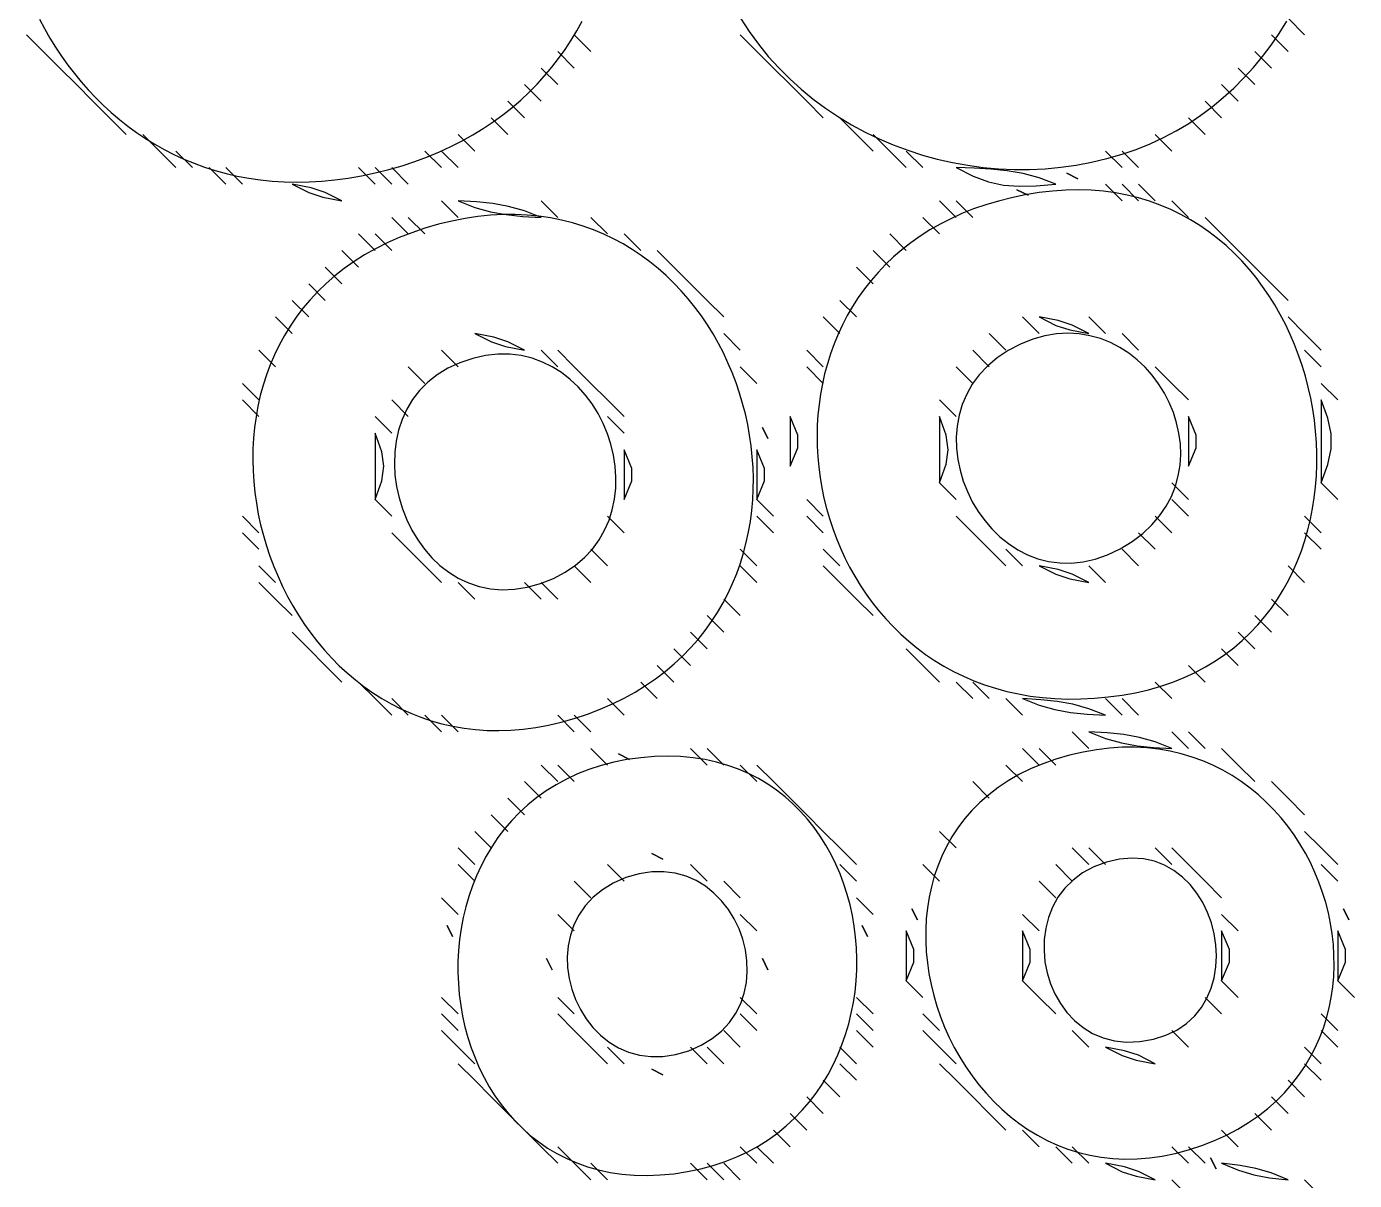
# Model space of a CAD drawing. Extents: x 0 to 750, y 0 to 750.
# Drawn here: x 340 to 420, y 188 to 257.5 of the extents above; entities that cross this region are included whole.
import ezdxf

# ---------------------------------------------------------------- set-up
doc = ezdxf.new("R2010")
doc.units = 0
for name, color, linetype in [('C250', 250, 'CONTINUOUS'), ('C251', 251, 'CONTINUOUS'), ('C252', 252, 'CONTINUOUS'), ('C253', 253, 'CONTINUOUS'), ('C254', 254, 'CONTINUOUS'), ('C27', 27, 'CONTINUOUS'), ('C37', 37, 'CONTINUOUS'), ('C39', 39, 'CONTINUOUS'), ('C47', 47, 'CONTINUOUS'), ('C49', 49, 'CONTINUOUS'), ('C59', 59, 'CONTINUOUS'), ('C7', 7, 'CONTINUOUS')]:
    doc.layers.add(name, color=color, linetype=linetype)

msp = doc.modelspace()

# ---------------------------------------------------------------- linework, layer by layer
at = {"layer": 'C250'}
for points in [[(340, 257), (341, 256), (340, 257)], [(373, 257), (374, 256), (373, 257)], [(383, 257), (384, 256), (383, 257)], [(387, 253), (388, 252), (387, 253)], [(368, 252), (369, 251), (368, 252)], [(410, 252), (411, 251), (410, 252)], [(390, 251), (391, 250), (390, 251)], [(406, 250), (407, 249), (406, 250)], [(351, 249), (352, 248), (351, 249)], [(362, 249), (363, 248), (362, 249)], [(407, 248), (408, 247), (407, 248)], [(371, 247), (372, 246), (371, 247)], [(411, 246), (412, 245), (411, 246)], [(391, 244), (392, 243), (391, 244)], [(379, 243), (380, 242), (379, 243)], [(390, 243), (391, 242), (390, 243)], [(380, 242), (381, 241), (380, 242)], [(355, 240), (356, 239), (355, 240)], [(388, 240), (389, 239), (388, 240)], [(401, 240), (402.01, 239.4922), (402.8545, 239.2187), (404, 239), (402.9899, 239.5077), (402.1455, 239.7812), (401, 240)], [(406, 239), (407, 238), (406, 239)], [(397, 238), (398, 237), (397, 238)], [(353, 236), (354, 235), (353, 236)], [(374, 236), (375, 235), (374, 236)], [(418, 230), (419, 229), (418, 230)], [(375, 228), (376, 227), (375, 228)], [(384, 228), (385, 227), (384, 228)], [(408, 228), (409, 227), (408, 228)], [(407, 227), (408, 226), (407, 227)], [(363, 226), (364, 225), (363, 226)], [(383, 225), (384, 224), (383, 225)], [(354, 224), (355, 223), (354, 224)], [(370, 224), (371, 223), (370, 224)], [(382, 223), (383, 222), (382, 223)], [(414, 222), (415, 221), (414, 222)], [(356, 221), (357, 220), (356, 221)], [(413, 221), (414, 220), (413, 221)], [(357, 220), (358, 219), (357, 220)], [(358, 219), (359, 218), (358, 219)], [(394, 219), (395, 218), (394, 219)], [(396, 218), (397, 217), (396, 218)], [(361, 217), (362, 216), (361, 217)], [(399, 217), (400, 216), (399, 217)], [(373, 216), (374, 215), (373, 216)], [(400, 214), (401, 213), (400, 214)], [(412, 214), (413, 213), (412, 214)], [(404, 208), (405, 207), (404, 208)], [(408, 208), (409, 207), (408, 208)], [(405.057861, 207.148926), (404.2966, 206.8654), (403.6262, 206.5027), (403.0447, 206.0695), (402.5501, 205.5747), (402.1403, 205.0274), (401.8136, 204.4364), (401.5678, 203.8105), (401.4012, 203.1588), (401.3116, 202.49), (401.2972, 201.8132), (401.3561, 201.1372), (401.4862, 200.471), (401.6855, 199.8234), (401.9523, 199.2033), (402.2845, 198.6197), (402.6801, 198.0815), (403.1372, 197.5975), (403.6538, 197.1767), (404.2281, 196.828), (404.858, 196.5603), (405.5416, 196.3825), (406.2769, 196.3035), (407.062, 196.3322), (407.895, 196.4776), (408.6451, 196.7134), (409.3072, 197.0315), (409.8833, 197.4232), (410.3757, 197.8799), (410.7862, 198.3929), (411.1171, 198.9535), (411.3705, 199.5532), (411.5484, 200.1832), (411.6529, 200.8348), (411.6862, 201.4996), (411.6502, 202.1687), (411.5472, 202.8335), (411.3793, 203.4854), (411.1484, 204.1157), (410.8567, 204.7157), (410.5064, 205.2769), (410.0994, 205.7905), (409.638, 206.2479), (409.1241, 206.6405), (408.5599, 206.9595), (407.9475, 207.1963), (407.289, 207.3423), (406.5865, 207.3889), (405.842, 207.3273), (405.0578, 207.1489)], [(372, 204), (373, 203), (372, 204)], [(383, 204), (384, 203), (383, 204)], [(393.333344, 204.333328), (393.6666, 203.6666), (393.3333, 204.3333)], [(419.333344, 204.333328), (419.6666, 203.6666), (419.3333, 204.3333)], [(400, 203), (400, 200), (400.464, 201.123), (400.464, 201.8769), (400, 203)], [(412, 203), (412, 200), (412.464, 201.123), (412.464, 201.8769), (412, 203)], [(419, 200), (420, 199), (419, 200)], [(372, 199), (373, 198), (372, 199)], [(383, 199), (384, 198), (383, 199)], [(401, 199), (402, 198), (401, 199)], [(394, 197), (395, 196), (394, 197)], [(409, 197), (410, 196), (409, 197)], [(418, 197), (419, 196), (418, 197)], [(366, 195), (367, 194), (366, 195)], [(398, 192), (399, 191), (398, 192)], [(414, 192), (415, 191), (414, 192)], [(371, 190), (372, 189), (371, 190)], [(384, 190), (385, 189), (384, 190)]]:
    msp.add_lwpolyline(points, dxfattribs=at)
at = {"layer": 'C251'}
for points in [[(415, 257), (416, 256), (415, 257)], [(372, 256), (373, 255), (372, 256)], [(384, 256), (385, 255), (384, 256)], [(345, 252), (346, 251), (345, 252)], [(408, 251), (409, 250), (408, 251)], [(396, 249), (397.0203, 248.4749), (397.957, 248.1336), (398.8667, 247.9456), (399.806, 247.8808), (400.8316, 247.909), (402, 248), (400.9994, 248.3743), (400.0329, 248.6373), (399.0752, 248.8101), (398.1007, 248.914), (397.0841, 248.9702), (396, 249)], [(409, 247), (410, 246), (409, 247)], [(374, 246), (375, 245), (374, 246)], [(359, 244), (360, 243), (359, 244)], [(415, 242), (416, 241), (415, 242)], [(404, 240), (405, 239), (404, 240)], [(354, 238), (355, 237), (354, 238)], [(366.108795, 237.242279), (365.3857, 236.9085), (364.7412, 236.5136), (364.1731, 236.0634), (363.6796, 235.5635), (363.2589, 235.0197), (362.9091, 234.4376), (362.6283, 233.8232), (362.4147, 233.182), (362.2664, 232.5199), (362.1817, 231.8425), (362.1585, 231.1556), (362.1951, 230.465), (362.2896, 229.7764), (362.4402, 229.0956), (362.6449, 228.4282), (362.902, 227.78), (363.2095, 227.1568), (363.5657, 226.5643), (363.9686, 226.0082), (364.4165, 225.4942), (364.9073, 225.0282), (365.4394, 224.6159), (366.0108, 224.2629), (366.6197, 223.9751), (367.2642, 223.7582), (367.9424, 223.6178), (368.6526, 223.5598), (369.3928, 223.59), (370.1612, 223.7139), (370.956, 223.9375), (371.7382, 224.2483), (372.4408, 224.6167), (373.0656, 225.0373), (373.6146, 225.5053), (374.0898, 226.0155), (374.493, 226.5628), (374.8263, 227.1423), (375.0915, 227.7488), (375.2907, 228.3772), (375.4258, 229.0225), (375.4986, 229.6797), (375.5113, 230.3436), (375.4656, 231.0092), (375.3636, 231.6715), (375.2071, 232.3253), (374.9983, 232.9657), (374.7388, 233.5874), (374.4309, 234.1856), (374.0763, 234.755), (373.677, 235.2907), (373.235, 235.7876), (372.7522, 236.2406), (372.2306, 236.6446), (371.672, 236.9946), (371.0785, 237.2855), (370.452, 237.5123), (369.7944, 237.6699), (369.1078, 237.7532), (368.3939, 237.7571), (367.6548, 237.6766), (366.8925, 237.5067), (366.1088, 237.2422)], [(365, 238), (366, 237), (365, 238)], [(373, 237), (374, 236), (373, 237)], [(396, 237), (397, 236), (396, 237)], [(395, 235), (396, 234), (395, 235)], [(418, 235), (418, 230), (418.3983, 231.1047), (418.5975, 232.0523), (418.5975, 232.9475), (418.3983, 233.8952), (418, 235)], [(384.333344, 233.333328), (384.6666, 232.6666), (384.3333, 233.3333)], [(384, 229), (385, 228), (384, 229)], [(387, 228), (388, 227), (387, 228)], [(353, 227), (354, 226), (353, 227)], [(362, 227), (363, 226), (362, 227)], [(417, 227), (418, 226), (417, 227)], [(364, 225), (365, 224), (364, 225)], [(401, 225), (402.01, 224.4922), (402.8545, 224.2187), (404, 224), (402.9899, 224.5077), (402.1455, 224.7812), (401, 225)], [(366, 224), (367, 223), (366, 224)], [(377, 218), (378, 217), (377, 218)], [(405, 217), (406, 216), (405, 217)], [(364, 216), (365, 215), (364, 216)], [(403, 215), (404, 214), (403, 215)], [(409, 215), (410, 214), (409, 215)], [(374, 214), (375, 213), (374, 214)], [(381, 214), (382, 213), (381, 214)], [(376.108032, 206.21373), (375.351, 205.8846), (374.6919, 205.4867), (374.1279, 205.0281), (373.6559, 204.5168), (373.2732, 203.9607), (372.9768, 203.368), (372.7638, 202.7465), (372.6314, 202.1044), (372.5765, 201.4496), (372.5964, 200.7901), (372.6881, 200.134), (372.8488, 199.4892), (373.0755, 198.8638), (373.3653, 198.2658), (373.7154, 197.7032), (374.1228, 197.1839), (374.5846, 196.7161), (375.098, 196.3078), (375.6601, 195.9668), (376.2679, 195.7014), (376.9186, 195.5193), (377.6092, 195.4288), (378.3369, 195.4378), (379.0987, 195.5542), (379.8919, 195.7862), (380.6488, 196.1152), (381.3078, 196.5131), (381.8719, 196.9717), (382.3438, 197.483), (382.7265, 198.0391), (383.023, 198.6318), (383.2359, 199.2533), (383.3684, 199.8954), (383.4233, 200.5502), (383.4034, 201.2097), (383.3117, 201.8658), (383.151, 202.5106), (382.9243, 203.136), (382.6345, 203.734), (382.2845, 204.2966), (381.8771, 204.8159), (381.4152, 205.2837), (380.9018, 205.692), (380.3398, 206.033), (379.7319, 206.2984), (379.0813, 206.4805), (378.3906, 206.571), (377.6629, 206.562), (376.9011, 206.4456), (376.108, 206.2137)], [(375, 207), (376, 206), (375, 207)], [(380, 207), (381, 206), (380, 207)], [(402, 207), (403, 206), (402, 207)], [(410, 207), (411, 206), (410, 207)], [(411, 206), (412, 205), (411, 206)], [(365, 205), (366, 204), (365, 205)], [(390, 205), (391, 204), (390, 205)], [(412, 204), (413, 203), (412, 204)], [(393, 203), (393, 200), (393.464, 201.123), (393.464, 201.8769), (393, 203)], [(419, 203), (419, 200), (419.464, 201.123), (419.464, 201.8769), (419, 203)], [(365, 198), (366, 197), (365, 198)], [(390, 198), (391, 197), (390, 198)], [(403, 197), (404, 196), (403, 197)], [(396, 194), (397, 193), (396, 194)], [(416, 194), (417, 193), (416, 194)], [(397, 193), (398, 192), (397, 193)], [(415, 193), (416, 192), (415, 193)], [(402, 190), (403, 189), (402, 190)], [(410, 190), (411, 189), (410, 190)], [(381, 189), (382, 188), (381, 189)], [(412, 189), (413.0233, 188.58), (413.9327, 188.3091), (414.8758, 188.1336), (416, 188), (414.9765, 188.4198), (414.0671, 188.6908), (413.1241, 188.8663), (412, 189)], [(409, 188), (410, 187), (409, 188)]]:
    msp.add_lwpolyline(points, dxfattribs=at)
at = {"layer": 'C252'}
for points in [[(341, 256), (342, 255), (341, 256)], [(385, 255), (386, 254), (385, 255)], [(386, 254), (387, 253), (386, 254)], [(369, 253), (370, 252), (369, 253)], [(411, 253), (412, 252), (411, 253)], [(349, 250), (350, 249), (349, 250)], [(364, 250), (365, 249), (364, 250)], [(393, 250), (394, 249), (393, 250)], [(352, 249), (353, 248), (352, 249)], [(361, 249), (362, 248), (361, 249)], [(406, 248), (407, 247), (406, 248)], [(366, 247), (367.0107, 246.6052), (367.9585, 246.3367), (368.9009, 246.1654), (369.8956, 246.0628), (371, 246), (369.9892, 246.3946), (369.0414, 246.6632), (368.0989, 246.8344), (367.1043, 246.9371), (366, 247)], [(376, 245), (377, 244), (376, 245)], [(412, 245), (413, 244), (412, 245)], [(414, 243), (415, 242), (414, 243)], [(356, 241), (357, 240), (356, 241)], [(400, 240), (401, 239), (400, 240)], [(416, 240), (417, 239), (416, 240)], [(382, 239), (383, 238), (382, 239)], [(399.148132, 237.971451), (398.4787, 237.5282), (397.8958, 237.0386), (397.3968, 236.5079), (396.9789, 235.9415), (396.6396, 235.3445), (396.3761, 234.7224), (396.1858, 234.0804), (396.066, 233.4238), (396.0142, 232.7579), (396.0275, 232.0881), (396.1034, 231.4197), (396.2391, 230.7579), (396.4321, 230.108), (396.6797, 229.4754), (396.9792, 228.8654), (397.3279, 228.2833), (397.7232, 227.7343), (398.1624, 227.2238), (398.6429, 226.7571), (399.1621, 226.3396), (399.7171, 225.9764), (400.3054, 225.6729), (400.9244, 225.4345), (401.5713, 225.2664), (402.2436, 225.1739), (402.9384, 225.1623), (403.6533, 225.237), (404.3855, 225.4032), (405.1323, 225.6663), (405.8912, 226.0316), (406.611, 226.4712), (407.2449, 226.9513), (407.7955, 227.4675), (408.2653, 228.0151), (408.657, 228.5899), (408.9732, 229.1871), (409.2164, 229.8025), (409.3892, 230.4315), (409.4943, 231.0697), (409.5341, 231.7125), (409.5113, 232.3555), (409.4284, 232.9942), (409.2881, 233.6241), (409.093, 234.2408), (408.8456, 234.8397), (408.5485, 235.4165), (408.2043, 235.9665), (407.8155, 236.4854), (407.3849, 236.9687), (406.9149, 237.4119), (406.4082, 237.8105), (405.8673, 238.16), (405.2948, 238.4559), (404.6933, 238.6939), (404.0654, 238.8693), (403.4137, 238.9778), (402.7407, 239.0148), (402.0491, 238.9759), (401.3415, 238.8566), (400.6204, 238.6524), (399.8884, 238.3588), (399.1481, 237.9714)], [(398, 239), (399, 238), (398, 239)], [(417, 238), (418, 237), (417, 238)], [(383, 237), (384, 236), (383, 237)], [(387, 237), (388, 236), (387, 237)], [(409, 236), (410, 235), (409, 236)], [(353, 235), (354, 234), (353, 235)], [(376, 232), (376, 229), (376.464, 230.123), (376.464, 230.8769), (376, 232)], [(384, 232), (384, 229), (384.464, 230.123), (384.464, 230.8769), (384, 232)], [(395, 230), (396, 229), (395, 230)], [(361, 229), (362, 228), (361, 229)], [(397, 227), (398, 226), (397, 227)], [(388, 226), (389, 225), (388, 226)], [(406, 226), (407, 225), (406, 226)], [(416, 225), (417, 224), (416, 225)], [(371, 224), (372, 223), (371, 224)], [(389, 224), (390, 223), (389, 224)], [(381, 222), (382, 221), (381, 222)], [(410, 219), (411, 218), (410, 219)], [(408, 218), (409, 217), (408, 218)], [(375, 217), (376, 216), (375, 217)], [(400, 217), (401.0107, 216.6052), (401.9585, 216.3366), (402.9009, 216.1654), (403.8956, 216.0628), (405, 216), (403.9892, 216.3946), (403.0414, 216.6632), (402.0989, 216.8344), (401.1043, 216.9371), (400, 217)], [(372, 216), (373, 215), (372, 216)], [(370, 212), (371, 211), (370, 212)], [(385, 212), (386, 211), (385, 212)], [(367, 209), (368, 208), (367, 209)], [(388, 209), (389, 208), (388, 209)], [(395, 209), (396, 208), (395, 209)], [(394, 207), (395, 206), (394, 207)], [(418, 207), (419, 206), (418, 207)], [(401, 206), (402, 205), (401, 206)], [(400, 204), (401, 203), (400, 204)], [(373, 197), (374, 196), (373, 197)], [(382, 197), (383, 196), (382, 197)], [(405, 196), (406.01, 195.4922), (406.8544, 195.2187), (408, 195), (406.9899, 195.5077), (406.1454, 195.7812), (405, 196)], [(367, 194), (368, 193), (367, 194)], [(388, 194), (389, 193), (388, 194)], [(370, 191), (371, 190), (370, 191)], [(385, 191), (386, 190), (385, 191)], [(400, 191), (401, 190), (400, 191)], [(412, 191), (413, 190), (412, 191)], [(374, 189), (375, 188), (374, 189)]]:
    msp.add_lwpolyline(points, dxfattribs=at)
at = {"layer": 'C253'}
for points in [[(414, 256), (415, 255), (414, 256)], [(342, 255), (343, 254), (342, 255)], [(371, 255), (372, 254), (371, 255)], [(413, 255), (414, 254), (413, 255)], [(343, 254), (344, 253), (343, 254)], [(370, 254), (371, 253), (370, 254)], [(412, 254), (413, 253), (412, 254)], [(344, 253), (345, 252), (344, 253)], [(389, 252), (390, 251), (389, 252)], [(347, 251), (348, 250), (347, 251)], [(366, 251), (367, 250), (366, 251)], [(391, 251), (392, 250), (391, 251)], [(405, 250), (406, 249), (405, 250)], [(405, 248), (406, 247), (405, 248)], [(396, 247), (397, 246), (396, 247)], [(363, 246), (364, 245), (363, 246)], [(394, 246), (395, 245), (394, 246)], [(361, 245), (362, 244), (361, 245)], [(413, 244), (414, 243), (413, 244)], [(358, 243), (359, 242), (358, 243)], [(357, 242), (358, 241), (357, 242)], [(389, 241), (390, 240), (389, 241)], [(367, 239), (368.01, 238.4922), (368.8544, 238.2187), (370, 238), (368.9899, 238.5077), (368.1454, 238.7812), (367, 239)], [(372, 238), (373, 237), (372, 238)], [(375, 235), (376, 234), (375, 235)], [(361, 234), (362, 233), (361, 234)], [(410, 234), (410, 231), (410.464, 232.123), (410.464, 232.8769), (410, 234)], [(387, 229), (388, 228), (387, 229)], [(409, 229), (410, 228), (409, 229)], [(353, 228), (354, 227), (353, 228)], [(396, 228), (397, 227), (396, 228)], [(374, 226), (375, 225), (374, 226)], [(383, 226), (384, 225), (383, 226)], [(398, 226), (399, 225), (398, 226)], [(354, 225), (355, 224), (354, 225)], [(373, 225), (374, 224), (373, 225)], [(404, 225), (405, 224), (404, 225)], [(355, 223), (356, 222), (355, 223)], [(390, 223), (391, 222), (390, 223)], [(380, 221), (381, 220), (380, 221)], [(393, 220), (394, 219), (393, 220)], [(378, 219), (379, 218), (378, 219)], [(360, 218), (361, 217), (360, 218)], [(397, 218), (398, 217), (397, 218)], [(362, 217), (363, 216), (362, 217)], [(365, 216), (366, 215), (365, 216)], [(404, 215), (405.0107, 214.6052), (405.9585, 214.3366), (406.9009, 214.1654), (407.8956, 214.0628), (409, 214), (407.9892, 214.3946), (407.0414, 214.6632), (406.0989, 214.8344), (405.1043, 214.9371), (404, 215)], [(380, 214), (381, 213), (380, 214)], [(372, 213), (373, 212), (372, 213)], [(383, 213), (384, 212), (383, 213)], [(399, 213), (400, 212), (399, 213)], [(413, 213), (414, 212), (413, 213)], [(369, 211), (370, 210), (369, 211)], [(386, 211), (387, 210), (386, 211)], [(368, 210), (369, 209), (368, 210)], [(387, 210), (388, 209), (387, 210)], [(417, 209), (418, 208), (417, 209)], [(403, 208), (404, 207), (403, 208)], [(409, 208), (410, 207), (409, 208)], [(366, 207), (367, 206), (366, 207)], [(389, 207), (390, 206), (389, 207)], [(373, 206), (374, 205), (373, 206)], [(382, 206), (383, 205), (382, 206)], [(400, 200), (401, 199), (400, 200)], [(412, 200), (413, 199), (412, 200)], [(365, 199), (366, 198), (365, 199)], [(390, 199), (391, 198), (390, 199)], [(372, 198), (373, 197), (372, 198)], [(394, 198), (395, 197), (394, 198)], [(418, 198), (419, 197), (418, 198)], [(366, 196), (367, 195), (366, 196)], [(374, 196), (375, 195), (374, 196)], [(381, 196), (382, 195), (381, 196)], [(389, 196), (390, 195), (389, 196)], [(395, 196), (396, 195), (395, 196)], [(377.666656, 194.666672), (378.3333, 194.3333), (377.6666, 194.6666)], [(387, 193), (388, 192), (387, 193)], [(383, 190), (384, 189), (383, 190)], [(403, 190), (404, 189), (403, 190)], [(409, 190), (410, 189), (409, 190)], [(417, 188), (418, 187), (417, 188)]]:
    msp.add_lwpolyline(points, dxfattribs=at)
at = {"layer": 'C254'}
for points in [[(360, 249), (361, 248), (360, 249)], [(399.666656, 247.666672), (400.3333, 247.3333), (399.6666, 247.6666)], [(363, 237), (364, 236), (363, 237)], [(417, 228), (418, 227), (417, 228)], [(379, 220), (380, 219), (379, 220)], [(375.666656, 213.666672), (376.3333, 213.3333), (375.6666, 213.6666)], [(401, 214), (402, 213), (401, 214)], [(377.666656, 207.666672), (378.3333, 207.3333), (377.6666, 207.6666)], [(365.333344, 203.333328), (365.6666, 202.6666), (365.3333, 203.3333)], [(390.333344, 203.333328), (390.6666, 202.6666), (390.3333, 203.3333)], [(371.333344, 201.333328), (371.6666, 200.6666), (371.3333, 201.3333)], [(384.333344, 201.333328), (384.6666, 200.6666), (384.3333, 201.3333)], [(383, 198), (384, 197), (383, 198)], [(417, 196), (418, 195), (417, 196)], [(368, 193), (369, 192), (368, 193)], [(369, 192), (370, 191), (369, 192)], [(386, 192), (387, 191), (386, 192)], [(372, 190), (373, 189), (372, 190)], [(380, 189), (381, 188), (380, 189)]]:
    msp.add_lwpolyline(points, dxfattribs=at)
at = {"layer": 'C27'}
for points in [[(365, 250), (366, 249), (365, 250)], [(392, 250), (393, 249), (392, 250)], [(375, 234), (376, 233), (375, 234)], [(412, 220), (413, 219), (412, 220)], [(410, 215), (411, 214), (410, 215)], [(371, 213), (372, 212), (371, 213)], [(384, 213), (385, 212), (384, 213)], [(366, 208), (367, 207), (366, 208)], [(389, 208), (390, 207), (389, 208)], [(418, 208), (419, 207), (418, 208)], [(365, 197), (366, 196), (365, 197)], [(395, 195), (396, 194), (395, 195)], [(411.333344, 189.333328), (411.6666, 188.6666), (411.3333, 189.3333)]]:
    msp.add_lwpolyline(points, dxfattribs=at)
at = {"layer": 'C37'}
for points in [[(416, 258), (417, 257), (416, 258)], [(348, 250), (349, 249), (348, 250)], [(365, 247), (366, 246), (365, 247)], [(395, 247), (396, 246), (395, 247)], [(360, 245), (361, 244), (360, 245)], [(392, 245), (393, 244), (392, 245)], [(378, 244), (379, 243), (378, 244)], [(381, 241), (382, 240), (381, 241)], [(371, 238), (372, 237), (371, 238)], [(387, 238), (388, 237), (387, 238)], [(362, 235), (363, 234), (362, 235)], [(409, 230), (410, 229), (409, 230)], [(399, 226), (400, 225), (399, 226)], [(415, 223), (416, 222), (415, 223)], [(397, 212), (398, 211), (397, 212)], [(416, 211), (417, 210), (416, 211)], [(393, 200), (394, 199), (393, 200)], [(411, 199), (412, 198), (411, 199)], [(375, 196), (376, 195), (375, 196)], [(380, 196), (381, 195), (380, 196)], [(389, 195), (390, 194), (389, 195)], [(417, 195), (418, 194), (417, 195)], [(373, 189), (374, 188), (373, 189)], [(382, 189), (383, 188), (382, 189)]]:
    msp.add_lwpolyline(points, dxfattribs=at)
at = {"layer": 'C39'}
msp.add_lwpolyline([(395, 234), (395, 230), (395.3994, 231.1198), (395.5326, 232), (395.3994, 232.8801), (395, 234)], dxfattribs=at)
at = {"layer": 'C47'}
for points in [[(362, 246), (363, 245), (362, 246)], [(361, 233), (361, 229), (361.3994, 230.1198), (361.5326, 231), (361.3994, 231.8801), (361, 233)], [(415, 212), (416, 211), (415, 212)]]:
    msp.add_lwpolyline(points, dxfattribs=at)
at = {"layer": 'C49'}
msp.add_lwpolyline([(356, 248), (357.01, 247.4922), (357.8544, 247.2187), (359, 247), (357.9899, 247.5077), (357.1455, 247.7812), (356, 248)], dxfattribs=at)
at = {"layer": 'C59'}
for points in [[(402.666656, 248.666672), (403.3333, 248.3333), (402.6666, 248.6666)], [(417, 239), (418, 238), (417, 239)], [(408, 237), (409, 236), (408, 237)], [(418, 236), (419, 235), (418, 236)], [(386, 234), (386, 231), (386.464, 232.123), (386.464, 232.8769), (386, 234)], [(388, 225), (389, 224), (388, 225)], [(406, 217), (407, 216), (406, 217)], [(390, 197), (391, 196), (390, 197)], [(405, 189), (406.01, 188.4922), (406.8544, 188.2187), (408, 188), (406.9899, 188.5077), (406.1454, 188.7812), (405, 189)]]:
    msp.add_lwpolyline(points, dxfattribs=at)
at = {"layer": 'C7'}
for points in [[(340.7718, 257.9498), (341.0805, 257.3731), (341.4065, 256.8073), (341.7498, 256.2531), (342.1102, 255.7112), (342.4876, 255.1822), (342.8818, 254.6669), (343.2927, 254.1659), (343.7201, 253.6799), (344.164, 253.2095), (344.6241, 252.7554), (345.1003, 252.3183), (345.5925, 251.8989), (346.1006, 251.4979), (346.6243, 251.1159), (347.1636, 250.7535), (347.7183, 250.4116), (348.2883, 250.0906), (348.8735, 249.7914), (349.4736, 249.5146), (350.0886, 249.2609), (350.7183, 249.0308), (351.3626, 248.8252), (352.0213, 248.6447), (352.6942, 248.49), (353.3814, 248.3616), (354.0825, 248.2604), (354.7975, 248.187), (355.5263, 248.142), (356.2686, 248.1261), (357.0244, 248.1401), (357.7935, 248.1845), (358.5757, 248.2601), (359.3709, 248.3675), (360.1791, 248.5074), (361, 248.6805), (361.8245, 248.8852), (362.6235, 249.1145), (363.3971, 249.3678), (364.1455, 249.6443), (364.8688, 249.9433), (365.5672, 250.2643), (366.2408, 250.6064), (366.8897, 250.9691), (367.5142, 251.3516), (368.1143, 251.7532), (368.6903, 252.1734), (369.2422, 252.6113), (369.7702, 253.0664), (370.2744, 253.5379), (370.7551, 254.0252), (371.2123, 254.5275), (371.6462, 255.0443), (372.057, 255.5748), (372.4447, 256.1183), (372.8097, 256.6742), (373.1519, 257.2418), (373.4715, 257.8204)], [(383.0054, 258.0038), (383.5282, 257.2024), (384.0885, 256.4353), (384.6844, 255.7028), (385.3141, 255.0053), (385.976, 254.3432), (386.6682, 253.7169), (387.389, 253.1268), (388.1366, 252.5733), (388.9092, 252.0567), (389.7051, 251.5776), (390.5226, 251.1363), (391.3597, 250.7332), (392.2149, 250.3686), (393.0863, 250.0431), (393.9721, 249.757), (394.8706, 249.5106), (395.7801, 249.3045), (396.6987, 249.1389), (397.6247, 249.0144), (398.5563, 248.9312), (399.4917, 248.8898), (400.4293, 248.8906), (401.3672, 248.9341), (402.3037, 249.0205), (403.237, 249.1502), (404.1653, 249.3238), (405.0869, 249.5416), (406, 249.804), (406.8565, 250.0976), (407.6866, 250.4323), (408.4901, 250.8064), (409.2664, 251.2185), (410.0154, 251.667), (410.7365, 252.1503), (411.4296, 252.6671), (412.0941, 253.2157), (412.7297, 253.7945), (413.3362, 254.4022), (413.9131, 255.0371), (414.4601, 255.6977), (414.9768, 256.3826), (415.4629, 257.0901), (415.918, 257.8188)], [(401, 247.493057), (400.1532, 247.3539), (399.3357, 247.1849), (398.5474, 246.9868), (397.788, 246.7606), (397.0575, 246.5071), (396.3556, 246.2275), (395.6822, 245.9225), (395.0372, 245.5932), (394.4203, 245.2405), (393.8314, 244.8654), (393.2703, 244.4687), (392.7369, 244.0515), (392.231, 243.6146), (391.7525, 243.159), (391.3011, 242.6857), (390.8767, 242.1957), (390.4792, 241.6897), (390.1083, 241.1689), (389.764, 240.6341), (389.4461, 240.0863), (389.1543, 239.5264), (388.8885, 238.9555), (388.6487, 238.3743), (388.4345, 237.7839), (388.2458, 237.1852), (388.0825, 236.5791), (387.9445, 235.9667), (387.8314, 235.3488), (387.7433, 234.7264), (387.6798, 234.1004), (387.6409, 233.4718), (387.6264, 232.8415), (387.6361, 232.2105), (387.6699, 231.5797), (387.7275, 230.9501), (387.8089, 230.3225), (387.9138, 229.698), (388.0422, 229.0775), (388.1938, 228.462), (388.3684, 227.8523), (388.566, 227.2494), (388.7863, 226.6543), (389.0292, 226.0679), (389.2944, 225.4912), (389.582, 224.9251), (389.8916, 224.3705), (390.2232, 223.8284), (390.5765, 223.2998), (390.9514, 222.7855), (391.3477, 222.2866), (391.7653, 221.8039), (392.204, 221.3385), (392.6636, 220.8912), (393.144, 220.463), (393.645, 220.0548), (394.1665, 219.6677), (394.7082, 219.3025), (395.2701, 218.9602), (395.8518, 218.6417), (396.4534, 218.3479), (397.0746, 218.0799), (397.7153, 217.8386), (398.3753, 217.6249), (399.0544, 217.4397), (399.7524, 217.284), (400.4693, 217.1587), (401.2048, 217.0649), (401.9587, 217.0033), (402.731, 216.9751), (403.5214, 216.981), (404.3299, 217.0221), (405.1561, 217.0994), (406, 217.2137), (406.8084, 217.3597), (407.5863, 217.5398), (408.3338, 217.7528), (409.0511, 217.9975), (409.7383, 218.2729), (410.3958, 218.5778), (411.0236, 218.911), (411.622, 219.2714), (412.1912, 219.6579), (412.7313, 220.0693), (413.2426, 220.5044), (413.7252, 220.9622), (414.1794, 221.4415), (414.6053, 221.9412), (415.0031, 222.46), (415.3731, 222.9969), (415.7153, 223.5508), (416.0301, 224.1204), (416.3176, 224.7047), (416.578, 225.3024), (416.8114, 225.9126), (417.0182, 226.5339), (417.1984, 227.1653), (417.3523, 227.8057), (417.48, 228.4538), (417.5819, 229.1086), (417.6579, 229.7689), (417.7085, 230.4336), (417.7336, 231.1014), (417.7336, 231.7714), (417.7086, 232.4423), (417.6589, 233.113), (417.5845, 233.7824), (417.4858, 234.4493), (417.3629, 235.1125), (417.2159, 235.771), (417.0452, 236.4236), (416.8508, 237.0691), (416.6331, 237.7065), (416.3921, 238.3345), (416.128, 238.952), (415.8411, 239.5579), (415.5316, 240.151), (415.1996, 240.7303), (414.8454, 241.2945), (414.4691, 241.8425), (414.0709, 242.3732), (413.651, 242.8854), (413.2097, 243.378), (412.7471, 243.8499), (412.2633, 244.2998), (411.7587, 244.7267), (411.2334, 245.1295), (410.6875, 245.5069), (410.1213, 245.8579), (409.535, 246.1812), (408.9288, 246.4758), (408.3028, 246.7406), (407.6573, 246.9743), (406.9924, 247.1758), (406.3084, 247.344), (405.6054, 247.4778), (404.8836, 247.576), (404.1432, 247.6374), (403.3845, 247.661), (402.6076, 247.6455), (401.8127, 247.5899), (401, 247.493)], [(364, 245.347229), (363.204, 245.078), (362.4426, 244.7813), (361.7154, 244.458), (361.0221, 244.1092), (360.3622, 243.7359), (359.7355, 243.3391), (359.1416, 242.9199), (358.5802, 242.4792), (358.0509, 242.0181), (357.5534, 241.5376), (357.0874, 241.0387), (356.6524, 240.5224), (356.2483, 239.9898), (355.8746, 239.4419), (355.531, 238.8797), (355.2171, 238.3043), (354.9327, 237.7165), (354.6773, 237.1176), (354.4506, 236.5084), (354.2523, 235.89), (354.0821, 235.2635), (353.9396, 234.6298), (353.8244, 233.9899), (353.7363, 233.345), (353.6748, 232.6959), (353.6397, 232.0438), (353.6306, 231.3897), (353.6472, 230.7345), (353.6891, 230.0793), (353.7559, 229.4251), (353.8474, 228.7729), (353.9632, 228.1239), (354.1029, 227.4788), (354.2663, 226.8389), (354.4529, 226.2051), (354.6625, 225.5784), (354.8947, 224.9599), (355.1491, 224.3505), (355.4254, 223.7514), (355.7233, 223.1635), (356.0424, 222.5878), (356.3825, 222.0254), (356.743, 221.4772), (357.1238, 220.9444), (357.5244, 220.4278), (357.9446, 219.9287), (358.3839, 219.4478), (358.8421, 218.9864), (359.3188, 218.5454), (359.8137, 218.1258), (360.3264, 217.7286), (360.8565, 217.3549), (361.4038, 217.0057), (361.9679, 216.682), (362.5485, 216.3848), (363.1451, 216.1152), (363.7576, 215.8742), (364.3855, 215.6627), (365.0284, 215.4818), (365.6862, 215.3326), (366.3583, 215.2161), (367.0445, 215.1332), (367.7445, 215.0849), (368.4578, 215.0725), (369.1842, 215.0967), (369.9233, 215.1587), (370.6748, 215.2595), (371.4383, 215.4), (372.2134, 215.5814), (373, 215.8047), (373.7978, 216.07), (374.5625, 216.3627), (375.2945, 216.6816), (375.994, 217.0259), (376.6613, 217.3944), (377.2967, 217.7862), (377.9005, 218.2004), (378.473, 218.6358), (379.0144, 219.0915), (379.525, 219.5665), (380.0052, 220.0598), (380.4552, 220.5704), (380.8754, 221.0973), (381.2659, 221.6395), (381.6271, 222.1959), (381.9593, 222.7657), (382.2628, 223.3478), (382.5378, 223.9412), (382.7847, 224.5449), (383.0038, 225.1579), (383.1952, 225.7792), (383.3594, 226.4078), (383.4966, 227.0427), (383.607, 227.6829), (383.6911, 228.3274), (383.749, 228.9752), (383.7811, 229.6254), (383.7876, 230.2768), (383.7689, 230.9286), (383.7252, 231.5796), (383.6568, 232.229), (383.564, 232.8757), (383.4472, 233.5187), (383.3065, 234.157), (383.1423, 234.7896), (382.9548, 235.4155), (382.7444, 236.0338), (382.5113, 236.6433), (382.2559, 237.2432), (381.9784, 237.8324), (381.6791, 238.4099), (381.3583, 238.9748), (381.0162, 239.5259), (380.6533, 240.0624), (380.2697, 240.5832), (379.8657, 241.0873), (379.4418, 241.5738), (378.998, 242.0415), (378.5347, 242.4896), (378.0523, 242.9171), (377.551, 243.3228), (377.031, 243.7059), (376.4928, 244.0653), (375.9365, 244.4), (375.3624, 244.709), (374.7709, 244.9914), (374.1622, 245.2461), (373.5367, 245.4722), (372.8945, 245.6685), (372.2361, 245.8342), (371.5616, 245.9683), (370.8714, 246.0697), (370.1658, 246.1374), (369.445, 246.1704), (368.7094, 246.1678), (367.9592, 246.1285), (367.1948, 246.0515), (366.4163, 245.9359), (365.6242, 245.7807), (364.8186, 245.5847), (364, 245.3472)], [(402.003845, 213.347229), (401.2206, 213.0729), (400.4821, 212.7635), (399.7878, 212.4205), (399.137, 212.0456), (398.5292, 211.6405), (397.9638, 211.2069), (397.4402, 210.7464), (396.9578, 210.2608), (396.516, 209.7516), (396.1143, 209.2205), (395.752, 208.6693), (395.4286, 208.0995), (395.1435, 207.5129), (394.8962, 206.9112), (394.6859, 206.2959), (394.5121, 205.6689), (394.3744, 205.0316), (394.2719, 204.3859), (394.2043, 203.7334), (394.1709, 203.0758), (394.171, 202.4146), (394.2042, 201.7517), (394.2699, 201.0887), (394.3674, 200.4272), (394.4961, 199.7689), (394.6556, 199.1155), (394.8451, 198.4687), (395.0642, 197.8301), (395.3122, 197.2015), (395.5886, 196.5844), (395.8927, 195.9805), (396.224, 195.3916), (396.5818, 194.8192), (396.9657, 194.2651), (397.375, 193.731), (397.8092, 193.2184), (398.2676, 192.7291), (398.7497, 192.2648), (399.2548, 191.8271), (399.7825, 191.4177), (400.332, 191.0382), (400.9029, 190.6904), (401.4945, 190.3759), (402.1063, 190.0963), (402.7377, 189.8534), (403.388, 189.6489), (404.0568, 189.4843), (404.7434, 189.3613), (405.4472, 189.2817), (406.1676, 189.2471), (406.9041, 189.2592), (407.6561, 189.3197), (408.423, 189.4301), (409.2042, 189.5922), (409.9992, 189.8078), (410.8042, 190.0746), (411.5675, 190.374), (412.2894, 190.7043), (412.9705, 191.0642), (413.6112, 191.452), (414.2119, 191.8664), (414.7732, 192.3059), (415.2955, 192.769), (415.7792, 193.2542), (416.2249, 193.76), (416.633, 194.285), (417.004, 194.8277), (417.3383, 195.3866), (417.6364, 195.9602), (417.8988, 196.547), (418.1259, 197.1457), (418.3182, 197.7546), (418.4762, 198.3723), (418.6003, 198.9974), (418.691, 199.6283), (418.7488, 200.2637), (418.7741, 200.9019), (418.7675, 201.5415), (418.7293, 202.1811), (418.66, 202.8192), (418.5602, 203.4543), (418.4302, 204.0849), (418.2706, 204.7095), (418.0817, 205.3267), (417.8642, 205.935), (417.6183, 206.5329), (417.3447, 207.1189), (417.0438, 207.6915), (416.716, 208.2494), (416.3618, 208.7909), (415.9816, 209.3146), (415.576, 209.8191), (415.1455, 210.3029), (414.6903, 210.7644), (414.2112, 211.2022), (413.7084, 211.6149), (413.1825, 212.0009), (412.6339, 212.3588), (412.0632, 212.6871), (411.4707, 212.9843), (410.857, 213.2489), (410.2224, 213.4795), (409.5676, 213.6746), (408.8929, 213.8327), (408.1988, 213.9524), (407.4857, 214.032), (406.7542, 214.0703), (406.0047, 214.0657), (405.2377, 214.0166), (404.4537, 213.9217), (403.653, 213.7795), (402.8362, 213.5885), (402.0038, 213.3472)], [(377, 213.438278), (376.1706, 213.3225), (375.375, 213.1652), (374.613, 212.968), (373.8843, 212.7324), (373.1889, 212.46), (372.5266, 212.1527), (371.8972, 211.8119), (371.3006, 211.4393), (370.7366, 211.0366), (370.2051, 210.6053), (369.7059, 210.1472), (369.2389, 209.6639), (368.8039, 209.1569), (368.4007, 208.628), (368.0292, 208.0788), (367.6893, 207.5109), (367.3807, 206.926), (367.1034, 206.3257), (366.8572, 205.7116), (366.6419, 205.0854), (366.4574, 204.4487), (366.3034, 203.8032), (366.18, 203.1505), (366.0868, 202.4922), (366.0238, 201.83), (365.9908, 201.1654), (365.9876, 200.5003), (366.0141, 199.8361), (366.0701, 199.1746), (366.1555, 198.5173), (366.2702, 197.8659), (366.4139, 197.2221), (366.5865, 196.5875), (366.7878, 195.9637), (367.0178, 195.3523), (367.2762, 194.7551), (367.5629, 194.1735), (367.8778, 193.6094), (368.2206, 193.0643), (368.5912, 192.5398), (368.9896, 192.0377), (369.4154, 191.5595), (369.8686, 191.1068), (370.349, 190.6814), (370.8565, 190.2848), (371.3909, 189.9187), (371.952, 189.5847), (372.5397, 189.2845), (373.1538, 189.0197), (373.7942, 188.7919), (374.4608, 188.6028), (375.1533, 188.4541), (375.8716, 188.3473), (376.6156, 188.2841), (377.3851, 188.2662), (378.1799, 188.2951), (379, 188.3726), (379.824, 188.4967), (380.615, 188.6616), (381.373, 188.8656), (382.0982, 189.107), (382.7908, 189.3844), (383.4507, 189.6961), (384.0782, 190.0405), (384.6734, 190.416), (385.2365, 190.8209), (385.7675, 191.2537), (386.2666, 191.7128), (386.7339, 192.1965), (387.1696, 192.7033), (387.5738, 193.2316), (387.9466, 193.7796), (388.2881, 194.3459), (388.5985, 194.9288), (388.878, 195.5268), (389.1265, 196.1382), (389.3444, 196.7613), (389.5316, 197.3947), (389.6884, 198.0366), (389.8148, 198.6856), (389.911, 199.3399), (389.9772, 199.998), (390.0134, 200.6583), (390.0198, 201.3191), (389.9966, 201.9789), (389.9438, 202.6361), (389.8615, 203.2889), (389.75, 203.936), (389.6093, 204.5755), (389.4396, 205.206), (389.241, 205.8258), (389.0137, 206.4333), (388.7577, 207.0269), (388.4732, 207.605), (388.1603, 208.166), (387.8192, 208.7083), (387.45, 209.2303), (387.0528, 209.7303), (386.6278, 210.2068), (386.175, 210.6582), (385.6947, 211.0828), (385.1869, 211.4791), (384.6518, 211.8454), (384.0895, 212.1801), (383.5002, 212.4817), (382.8839, 212.7485), (382.2408, 212.9789), (381.5711, 213.1714), (380.8748, 213.3242), (380.1521, 213.4358), (379.4032, 213.5046), (378.6281, 213.529), (377.8269, 213.5074), (377, 213.4382)]]:
    msp.add_lwpolyline(points, dxfattribs=at)

doc.saveas('drawing.dxf')
